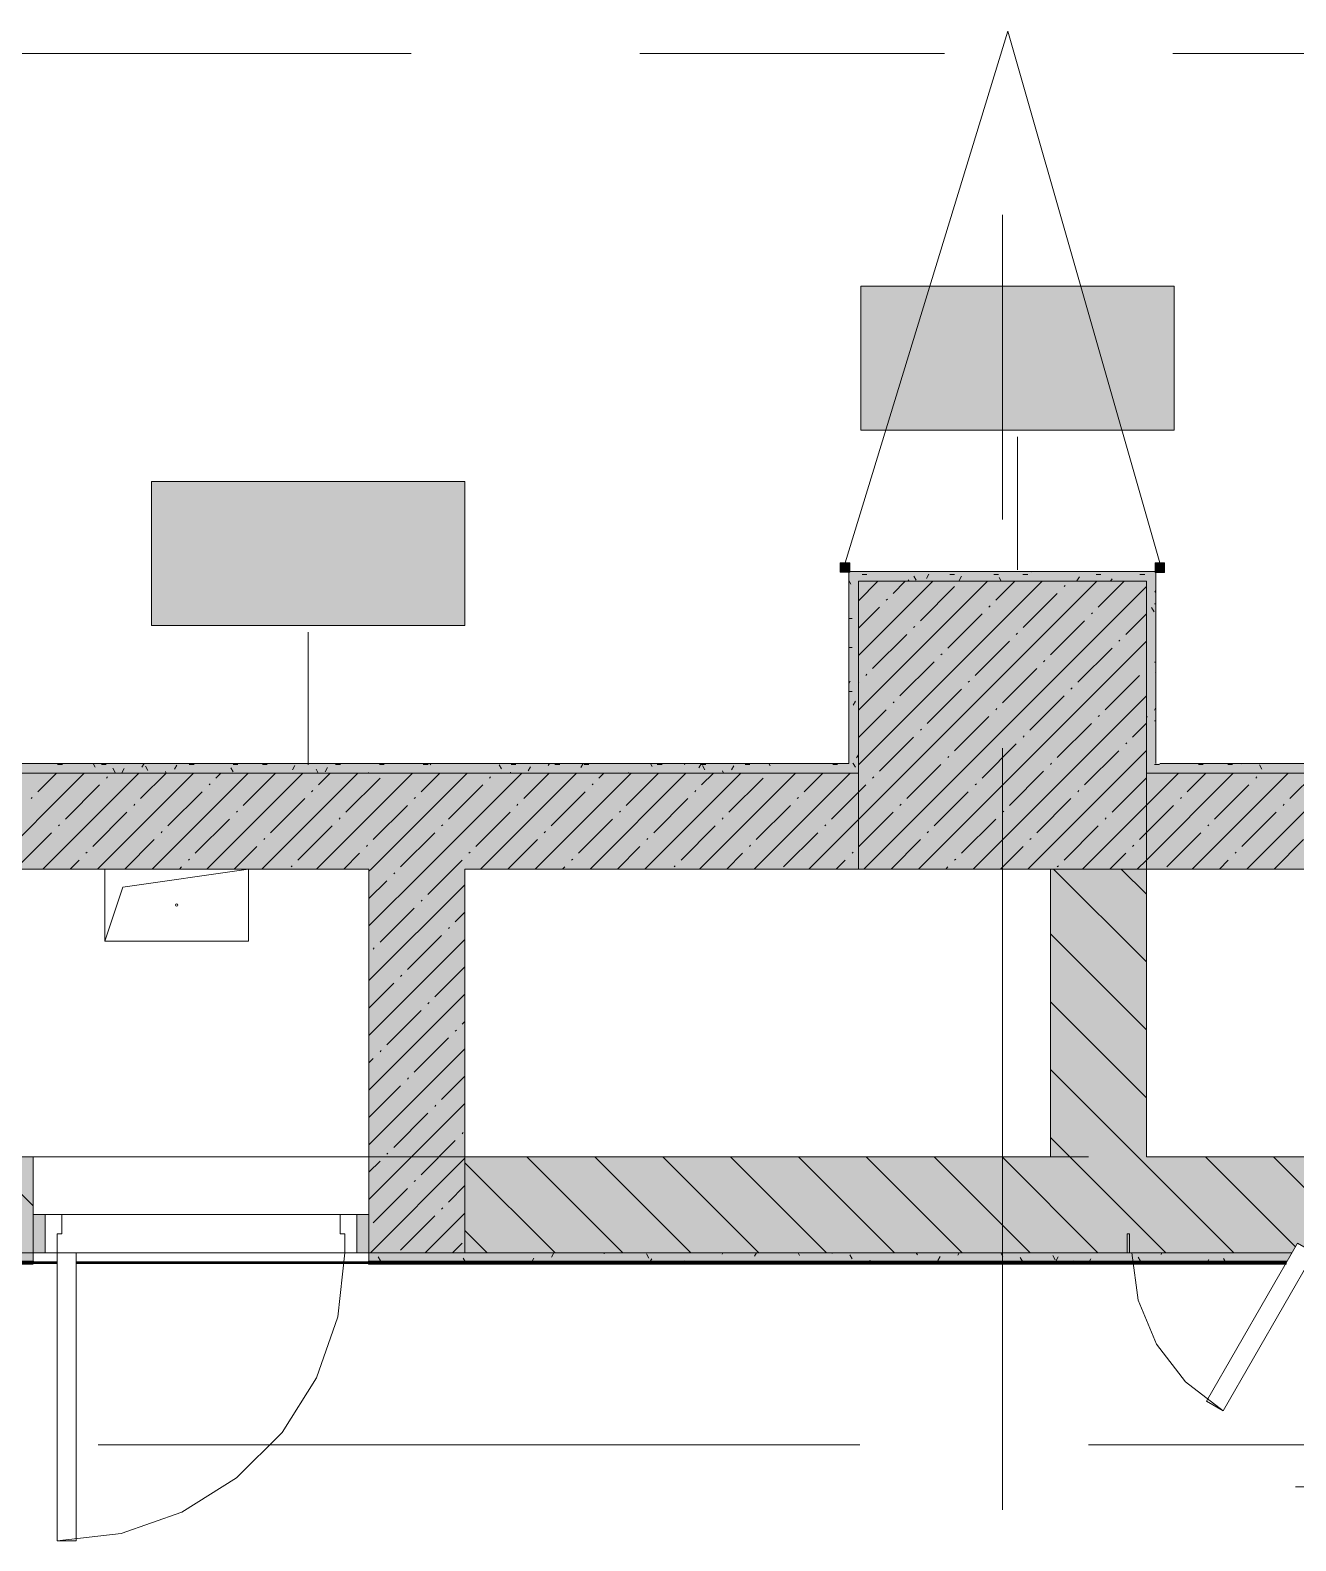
# Model space of a CAD drawing. Header units: millimetres. Extents: x -3817 to 677485, y -22715 to 103890.
# Drawn here: x 58677 to 61315, y 12211 to 15360 of the extents above; entities that cross this region are included whole.
import ezdxf

# ---------------------------------------------------------------- set-up
doc = ezdxf.new("R2010")
doc.units = ezdxf.units.MM
doc.layers.add('PDF _Геометрия', color=7, linetype='Continuous', true_color=0x1d1d1d)
doc.layers.add('PDF _Сплошная заливка', color=7, linetype='Continuous', true_color=0xffffff)

msp = doc.modelspace()

# ---------------------------------------------------------------- hatches: boundary and pattern name
at = {"layer": 'PDF _Сплошная заливка', "transparency": 33554559}
for points in [[(61023.3, 14211.3), (61023.3, 14231.3), (60403.3, 14231.3), (60403.3, 14211.3), (61003.3, 14211.3)], [(62268.2, 13811.3), (66383.3, 13811.3), (66383.3, 13831.3), (61003.3, 13831.3), (61003.3, 13811.3)], [(63503.3, 13611.3), (66403.3, 13611.3), (66403.3, 13811.3), (61003.3, 13811.3), (61003.3, 13611.3), (63423.3, 13611.3)], [(59383.3, 12811.3), (59583.3, 12811.3), (59583.3, 13611.3), (59383.3, 13611.3), (59383.3, 12891.4)], [(59583.3, 12811.3), (60963.3, 12811.3), (60963.3, 12851.3), (60968.3, 12851.3), (60968.3, 12811.3), (61307.1, 12811.3), (61318.6, 12831.3), (61353.3, 12811.3), (61358.3, 12811.3), (61358.3, 12851.3), (61363.3, 12851.3), (61363.3, 12811.3), (61403.3, 12811.3), (61403.3, 13011.4), (59583.3, 13011.4)]]:
    msp.add_hatch(color=256, dxfattribs=at).paths.add_polyline_path(points)
h = msp.add_hatch(color=256, dxfattribs=at)
h.paths.add_polyline_path([(56742.5, 13611.3), (60403.3, 13611.3), (60403.3, 13811.3), (57203.2, 13811.3), (57203.2, 13646.4), (56143.2, 13646.4), (56143.2, 13811.3), (55003.3, 13811.3), (55003.3, 13611.3), (56330.8, 13611.3)], flags=0)
h.paths.add_polyline_path([(53951.9, 13611.3), (54403.3, 13611.3), (54403.3, 13811.3), (53951.9, 13811.3)], flags=0)
h = msp.add_hatch(color=256, dxfattribs=at)
h.paths.add_polyline_path([(58473.3, 12811.3), (58683.3, 12811.3), (58683.3, 13011.4), (58473.3, 13011.4), (58473.3, 12891.4)], flags=0)
h.paths.add_polyline_path([(55103.3, 12811.3), (55103.3, 12851.3), (55108.3, 12851.3), (55108.3, 12811.3), (55447.1, 12811.3), (55458.6, 12831.3), (55493.3, 12811.3), (55498.3, 12811.3), (55498.3, 12851.3), (55503.3, 12851.3), (55503.3, 12811.3), (55743.3, 12811.3), (55743.3, 13011.4), (52153.3, 13011.4), (52153.3, 12811.3), (53362, 12811.3)], flags=0)
h.paths.add_polyline_path([(56853.3, 12811.3), (56853.3, 13011.4), (56643.3, 13011.4), (56643.3, 12811.3)], flags=0)
h.paths.add_polyline_path([(57553.3, 12811.3), (57773.3, 12811.3), (57773.3, 13011.4), (57553.3, 13011.4), (57553.3, 12891.4)], flags=0)
h = msp.add_hatch(color=256, dxfattribs=at)
h.paths.add_polyline_path([(56643.3, 12791.4), (56853.3, 12791.4), (56853.3, 12811.3), (56643.3, 12811.3)], flags=0)
h.paths.add_polyline_path([(53362, 12791.4), (55435.5, 12791.4), (55447.1, 12811.3), (51953.3, 12811.3), (51953.3, 12791.4)], flags=0)
h.paths.add_polyline_path([(55943.3, 12791.4), (55943.3, 12811.3), (55493.3, 12811.3), (55481.7, 12791.4), (55493.3, 12791.4)], flags=0)
h.paths.add_polyline_path([(57553.3, 12791.4), (57773.3, 12791.4), (57773.3, 12811.3), (57553.3, 12811.3)], flags=0)
h.paths.add_polyline_path([(61403.3, 12791.4), (61403.3, 12811.3), (61353.3, 12811.3), (61341.7, 12791.4), (61353.3, 12791.4)], flags=0)
h.paths.add_polyline_path([(58683.3, 12791.4), (58683.3, 12811.3), (58473.3, 12811.3), (58473.3, 12791.4)], flags=0)
h.paths.add_polyline_path([(61295.5, 12791.4), (61307.1, 12811.3), (59383.3, 12811.3), (59383.3, 12791.4), (61128.6, 12791.4)], flags=0)

# ---------------------------------------------------------------- linework, layer by layer
at = {"layer": 'PDF _Геометрия', "color": 9, "lineweight": 9, "true_color": 0xc0c0c0}
for points in [[(66383.3, 13811.3), (61003.3, 13811.3), (61003.3, 13831.3), (61003.3, 14211.3), (60403.3, 14211.3), (60403.3, 13831.3), (60403.3, 13811.3), (57813.3, 13811.3), (57793.3, 13811.3), (57793.3, 17785.1), (57793.3, 17731.3), (57593.3, 17731.3), (57593.3, 17785.1), (57593.3, 17731.3), (57793.3, 17731.3), (57793.3, 13811.3), (60403.3, 13811.3), (60403.3, 13611.3), (59583.3, 13611.3), (59583.3, 13011.4), (60803.3, 13011.4), (60803.3, 13611.3)], [(61023.3, 14211.3), (61023.3, 14231.3), (60403.3, 14231.3), (60383.3, 14231.3), (60383.3, 13832.3)], [(60375.3, 13831.3), (57821.3, 13831.3)], [(66803.3, 13611.3), (66803.3, 13011.4), (64703.3, 13011.4), (64703.3, 13611.3), (66403.3, 13611.3), (66403.3, 13811.3), (61003.3, 13811.3)], [(59383.3, 12891.4), (59383.3, 13011.4), (59383.3, 13611.3), (58582.5, 13611.3)], [(58582.5, 13011.4), (58683.3, 13011.4), (58683.3, 12811.3), (58473.3, 12811.3)], [(58683.3, 12891.4), (58683.3, 13011.4), (59383.3, 13011.4), (59383.3, 12811.3), (59583.3, 12811.3), (61307.1, 12811.3), (59383.3, 12811.3), (59383.3, 12791.4), (61295.5, 12791.4)]]:
    msp.add_lwpolyline(points, dxfattribs=at)
at = {"layer": 'PDF _Геометрия', "color": 7, "lineweight": 9}
for points in [[(60375.3, 14249.3), (60714.5, 15357.5), (61031.5, 14249.3)], [(60734.9, 14235.3), (60734.9, 14512.1)], [(61023.3, 13831.3), (61023.3, 13852.3), (61023.3, 14211.3)], [(59256.4, 13828.3), (59256.4, 14105.1)], [(60383.3, 13832.3), (60383.3, 13831.3), (60375.3, 13831.3)], [(66375.3, 13831.3), (61031.3, 13831.3)], [(58832.5, 13461.3), (58870, 13573.8), (59132.5, 13611.3)], [(60803.3, 13611.3), (61003.3, 13611.3)], [(59583.3, 12811.3), (59583.3, 13011.4)], [(61314.3, 12323.5), (61754.3, 12323.5)]]:
    msp.add_lwpolyline(points, dxfattribs=at)
at = {"layer": 'PDF _Геометрия', "color": 253, "lineweight": 9, "true_color": 0xaaaaaa}
for points in [[(57883.8, 15311.3), (59471.3, 15311.3)], [(59947.6, 15311.3), (60582.6, 15311.3)], [(61058.8, 15311.3), (62646.3, 15311.3)], [(60703.3, 14339.8), (60703.3, 14974.8)], [(60703.3, 12276), (60703.3, 13863.5)], [(58183.8, 13011.4), (59771.3, 13011.4)], [(60247.6, 13011.4), (60882.6, 13011.4)], [(58723.3, 12891.4), (59343.3, 12891.4), (58723.3, 12891.4)], [(59333.3, 12811.3), (59318.2, 12677.8), (59273.8, 12551), (59202.4, 12437.3), (59107.4, 12342.3), (58993.6, 12270.8), (58866.8, 12226.4), (58733.3, 12211.4)], [(58733.3, 12811.3), (59343.3, 12811.3), (59299.5, 12811.3)], [(60973.3, 12811.3), (60986.2, 12713), (61024.2, 12621.3), (61084.6, 12542.6), (61163.3, 12482.3)], [(58818.8, 12411.3), (60406.3, 12411.3)], [(60882.6, 12411.3), (61517.6, 12411.3)]]:
    msp.add_lwpolyline(points, dxfattribs=at)
at = {"layer": 'PDF _Геометрия', "color": 7, "lineweight": 9}
for points in [[(61061.5, 14826), (60408.3, 14826), (60408.3, 14526), (61061.5, 14526)], [(59583, 14419), (58929.8, 14419), (58929.8, 14119), (59583, 14119)], [(61003.3, 14211.3), (60403.3, 14211.3), (60403.3, 13611.3), (61003.3, 13611.3)], [(59132.5, 13611.3), (59132.5, 13461.3), (58832.5, 13461.3), (58832.5, 13611.3)], [(59132.5, 13611.3), (58832.5, 13611.3), (58832.5, 13461.3), (59132.5, 13461.3)]]:
    msp.add_lwpolyline(points, close=True, dxfattribs=at)
at = {"layer": 'PDF _Геометрия', "color": 7, "lineweight": 20}
for points in [[(60385.3, 14229.8), (60385.3, 14249.3), (60365.3, 14249.3), (60365.3, 14229.8)], [(61021.8, 14229.3), (61041.3, 14229.3), (61041.3, 14249.3), (61021.8, 14249.3)]]:
    msp.add_lwpolyline(points, close=True, dxfattribs=at)
at = {"layer": 'PDF _Геометрия', "color": 253, "lineweight": 9, "true_color": 0x9b9b9b}
for points in [[(60764.4, 14231.3), (60764.2, 14231)], [(60387.7, 14205.2), (60383.3, 14212.9)], [(60410.8, 14225.3), (60420.8, 14225.3)], [(60508.3, 14214.4), (60506.5, 14211.3)], [(60523.8, 14213.4), (60518.7, 14222.1)], [(60549.9, 14225.6), (60544.9, 14216.9)], [(60593.7, 14225.3), (60603.7, 14225.3)], [(60617.9, 14221.5), (60612.9, 14212.8)], [(60685.1, 14225.3), (60695.2, 14225.3)], [(60700.9, 14211.3), (60696.4, 14219.1)], [(60746.1, 14225.3), (60756.1, 14225.3)], [(60806.5, 14211.3), (60806.1, 14212)], [(60863.7, 14220.4), (60858.6, 14211.7)], [(60898.5, 14225.3), (60908.5, 14225.3)], [(60931.7, 14216.3), (60928.8, 14211.3)], [(60989.9, 14225.3), (61000, 14225.3)], [(61023.3, 14192), (61021.1, 14188.3)], [(61019.3, 14147.5), (61014.3, 14156.2)], [(61020.4, 14164.3), (61023.3, 14164.3)], [(60383.3, 14133.8), (60390.4, 14133.8)], [(60383.3, 14072.9), (60390.4, 14072.9)], [(61020.4, 14042.4), (61023.3, 14042.4)], [(61023.3, 14018.8), (61022.5, 14020.2)], [(60386.3, 14003.2), (60383.3, 13997.9)], [(60383.3, 13981.4), (60390.4, 13981.4)], [(60397.5, 13961.6), (60392.5, 13952.9)], [(61023.3, 13948.2), (61020, 13942.5)], [(61005.2, 13928.2), (61003.3, 13931.5)], [(61020.4, 13920.5), (61023.3, 13920.5)], [(60403.3, 13873.4), (60403.1, 13873.8)], [(58734.4, 13829), (58744.4, 13829)], [(58812.9, 13823.9), (58808.6, 13831.3)], [(58825.8, 13829), (58835.9, 13829)], [(58854.5, 13812.8), (58849.5, 13821.5)], [(58873.3, 13821), (58868.3, 13812.2)], [(58914.5, 13831.3), (58909.9, 13823.4)], [(58922.5, 13816.8), (58917.5, 13825.6)], [(58983, 13828), (58977.9, 13819.3)], [(59008.7, 13829), (59018.8, 13829)], [(59100.2, 13813.9), (59095.2, 13822.6)], [(59100.1, 13829), (59110.2, 13829)], [(59161.1, 13829), (59171.2, 13829)], [(59228.7, 13826.9), (59223.7, 13818.2)], [(59296.7, 13822.8), (59291.7, 13814.1)], [(59313.5, 13829), (59323.6, 13829)], [(59404.9, 13829), (59415, 13829)], [(59496.4, 13829), (59506.4, 13829)], [(59512.8, 13831.3), (59511, 13828.3)], [(59618.1, 13831.3), (59618.1, 13831.3)], [(59659.7, 13820.1), (59654.7, 13828.8)], [(59679.3, 13829), (59689.3, 13829)], [(59720.2, 13824.7), (59715.1, 13816)], [(59759.2, 13831.3), (59756.8, 13827.2)], [(59770.7, 13829), (59780.8, 13829)], [(59829.6, 13831.3), (59824.8, 13823.1)], [(59831.7, 13829), (59841.7, 13829)], [(59973.5, 13825.3), (59970, 13831.3)], [(59984.1, 13829), (59994.1, 13829)], [(60041.6, 13829.4), (60040.4, 13831.3)], [(60075.6, 13830.7), (60070.5, 13822)], [(60075.5, 13829), (60085.6, 13829)], [(60083.2, 13818.2), (60078.2, 13826.9)], [(60143.6, 13826.6), (60138.6, 13817.9)], [(60166.9, 13829), (60177, 13829)], [(60219.3, 13826.4), (60216.4, 13831.3)], [(60349.8, 13829), (60359.9, 13829)], [(60397, 13823.4), (60392.4, 13831.3), (60391.9, 13832.1)], [(60403.3, 13849.7), (60399.5, 13843.2)], [(61020.4, 13829), (61030.4, 13829)], [(61111.8, 13829), (61121.9, 13829)], [(61172.8, 13829), (61182.8, 13829)], [(61202.2, 13830.8), (61201.9, 13831.3)], [(61243.8, 13819.6), (61238.8, 13828.3)], [(58960.9, 13811.3), (58959.2, 13814.4)], [(59277.7, 13811.3), (59272.9, 13819.6)], [(59383.3, 13811.3), (59382.6, 13812.5)], [(59678.5, 13813.6), (59677.2, 13811.3)], [(59924.3, 13812.5), (59923.6, 13811.3)], [(60122.4, 13811.3), (60119.8, 13815.8)], [(59383.3, 12792.7), (59384.5, 12792.7)], [(59407.2, 12794.5), (59402.2, 12803.2)], [(59557.3, 12792.7), (59567.4, 12792.7)], [(59584.9, 12791.5), (59579.9, 12800.2)], [(59648.8, 12792.7), (59658.8, 12792.7)], [(59690.6, 12791.4), (59689.6, 12793.1)], [(59709.7, 12792.7), (59719.8, 12792.7)], [(59726.9, 12800.2), (59721.9, 12791.5)], [(59768.6, 12811.3), (59763.6, 12802.6)], [(59862.1, 12792.7), (59872.2, 12792.7)], [(59874.2, 12811.3), (59873.2, 12809.7)], [(59953.6, 12792.7), (59963.6, 12792.7)], [(59966.7, 12800.7), (59961.7, 12809.4)], [(59972.7, 12799.1), (59968.2, 12791.4)], [(60040.7, 12795), (60038.6, 12791.4)], [(60045, 12792.7), (60055.1, 12792.7)], [(60120.6, 12811.3), (60119, 12808.6)], [(60190.9, 12811.3), (60187, 12804.5)], [(60227.9, 12792.7), (60238, 12792.7)], [(60280.5, 12805.9), (60277.4, 12811.3)], [(60286.4, 12793.9), (60285, 12791.4)], [(60319.3, 12792.7), (60329.4, 12792.7)], [(60348.5, 12810), (60347.8, 12811.3)], [(60380.3, 12792.7), (60390.4, 12792.7)], [(60390.2, 12798.8), (60385.1, 12807.5)], [(60429.7, 12791.4), (60426.8, 12796.4)], [(60526.2, 12807), (60523.7, 12811.3)], [(60532.7, 12792.7), (60542.8, 12792.7)], [(60573.8, 12804), (60568.8, 12795.2)], [(60613.3, 12811.3), (60610.4, 12806.4)], [(60624.1, 12792.7), (60634.2, 12792.7)], [(60703.9, 12804), (60699.7, 12811.3)], [(60715.6, 12792.7), (60725.6, 12792.7)], [(60745.6, 12792.9), (60740.6, 12801.6)], [(60777.9, 12791.7), (60777.7, 12791.4)], [(60813.6, 12796.9), (60808.6, 12805.6)], [(60819.6, 12802.9), (60814.5, 12794.1)], [(60852, 12791.4), (60850.2, 12794.5)], [(60887.6, 12798.8), (60883.3, 12791.4)], [(60898.5, 12792.7), (60908.5, 12792.7)], [(60991.3, 12793.9), (60986.3, 12802.7)], [(60989.9, 12792.7), (61000, 12792.7)], [(61035.6, 12811.3), (61033.9, 12808.3)], [(61050.9, 12792.7), (61060.9, 12792.7)], [(61133.3, 12797.7), (61129.7, 12791.4)], [(61168.8, 12791.4), (61164, 12799.7)], [(61201.4, 12793.6), (61200.1, 12791.4)], [(61203.3, 12792.7), (61213.3, 12792.7)], [(61274.4, 12791.4), (61273.7, 12792.6)]]:
    msp.add_lwpolyline(points, dxfattribs=at)
at = {"layer": 'PDF _Геометрия', "lineweight": 9}
for points in [[(60300.1, 13611.3), (60403.3, 13714.5), (60900.1, 14211.3)], [(60403.3, 14170.7), (60443.9, 14211.3)], [(60403.3, 14056.6), (60558, 14211.3)], [(60403.3, 13942.6), (60672, 14211.3)], [(60403.3, 13828.5), (60786.1, 14211.3)], [(60414.2, 13611.3), (61003.3, 14200.4)], [(60475.5, 14185.9), (60501, 14211.3)], [(60532.5, 14128.9), (60603.8, 14200.2)], [(60689.4, 14171.6), (60729.1, 14211.3)], [(60831.9, 14200.2), (60834.3, 14202.5)], [(60903.2, 14157.4), (60957.2, 14211.3)], [(60461.3, 14171.6), (60463.6, 14174)], [(60746.4, 14114.6), (60817.7, 14185.9)], [(60403.3, 14113.6), (60447, 14157.4)], [(60589.6, 14071.9), (60660.9, 14143.1)], [(60675.1, 14157.4), (60677.5, 14159.8)], [(60889, 14143.1), (60891.3, 14145.5)], [(60960.2, 14100.4), (61003.3, 14143.4)], [(60518.3, 14114.6), (60520.7, 14117)], [(60803.4, 14057.6), (60874.7, 14128.9)], [(60432.8, 14029.1), (60504, 14100.4)], [(60528.2, 13611.3), (61003.3, 14086.4)], [(60646.6, 14014.8), (60717.9, 14086.1)], [(60732.1, 14100.4), (60734.5, 14102.7)], [(60946, 14086.1), (60948.3, 14088.5)], [(60489.8, 13972.1), (60561.1, 14043.3)], [(60575.3, 14057.6), (60577.7, 14060)], [(60789.2, 14043.3), (60791.5, 14045.7)], [(60860.4, 14000.6), (60931.7, 14071.9)], [(60418.5, 14014.8), (60420.9, 14017.2)], [(60703.6, 13957.8), (60774.9, 14029.1)], [(60917.5, 13943.5), (60988.7, 14014.8)], [(61003, 14029.1), (61003.3, 14029.3)], [(60403.3, 13999.6), (60404.2, 14000.6)], [(60546.8, 13915), (60618.1, 13986.3)], [(60632.3, 14000.6), (60634.7, 14002.9)], [(60846.2, 13986.3), (60848.6, 13988.7)], [(60475.5, 13957.8), (60477.9, 13960.2)], [(60642.3, 13611.3), (61003.3, 13972.3)], [(60760.6, 13900.8), (60831.9, 13972.1)], [(60403.3, 13885.5), (60461.3, 13943.5)], [(60603.8, 13858), (60675.1, 13929.3)], [(60689.4, 13943.5), (60691.7, 13945.9)], [(60903.2, 13929.3), (60905.6, 13931.7)], [(60447, 13815.2), (60518.3, 13886.5)], [(60532.5, 13900.8), (60534.9, 13903.1)], [(60746.4, 13886.5), (60748.8, 13888.9)], [(60817.7, 13843.8), (60889, 13915)], [(60974.5, 13886.5), (61003.3, 13915.3)], [(60660.9, 13801), (60732.1, 13872.3)], [(60756.3, 13611.3), (61003.3, 13858.3)], [(60874.7, 13786.7), (60946, 13858)], [(60960.2, 13872.3), (60962.6, 13874.6)], [(60504, 13758.2), (60575.3, 13829.5)], [(60589.6, 13843.8), (60591.9, 13846.1)], [(60803.4, 13829.5), (60805.8, 13831.9)], [(58589.4, 13611.3), (58789.4, 13811.3)], [(58693.5, 13772.5), (58732.4, 13811.3)], [(58703.5, 13611.3), (58903.5, 13811.3)], [(58817.5, 13611.3), (59017.5, 13811.3)], [(58836.1, 13801), (58838.4, 13803.4)], [(58907.3, 13758.2), (58960.5, 13811.3)], [(58931.6, 13611.3), (59131.6, 13811.3)], [(59045.6, 13611.3), (59245.6, 13811.3)], [(59064.2, 13801), (59074.5, 13811.3)], [(59121.2, 13744), (59188.6, 13811.3)], [(59159.7, 13611.3), (59359.7, 13811.3)], [(59273.7, 13611.3), (59473.7, 13811.3)], [(59278, 13786.7), (59302.6, 13811.3)], [(59335, 13729.7), (59406.3, 13801)], [(59383.3, 13606.9), (59387.8, 13611.3), (59587.8, 13811.3)], [(59383.3, 13492.8), (59501.8, 13611.3), (59701.8, 13811.3)], [(59491.8, 13772.5), (59530.7, 13811.3)], [(59615.8, 13611.3), (59815.8, 13811.3)], [(59634.4, 13801), (59636.8, 13803.4)], [(59705.7, 13758.2), (59758.8, 13811.3)], [(59729.9, 13611.3), (59929.9, 13811.3)], [(59843.9, 13611.3), (60043.9, 13811.3)], [(59862.5, 13801), (59872.9, 13811.3)], [(59919.5, 13744), (59986.9, 13811.3)], [(59958, 13611.3), (60158, 13811.3)], [(60072, 13611.3), (60272, 13811.3)], [(60076.4, 13786.7), (60101, 13811.3)], [(60133.4, 13729.7), (60204.7, 13801)], [(60186.1, 13611.3), (60386.1, 13811.3)], [(60290.2, 13772.5), (60329.1, 13811.3)], [(60432.8, 13801), (60435.1, 13803.4)], [(60717.9, 13744), (60789.2, 13815.2)], [(60870.4, 13611.3), (61003.3, 13744.2), (61070.4, 13811.3)], [(60931.7, 13729.7), (61003, 13801)], [(60984.4, 13611.3), (61003.3, 13630.2), (61184.4, 13811.3)], [(61088.5, 13772.5), (61127.4, 13811.3)], [(61098.5, 13611.3), (61298.5, 13811.3)], [(61212.5, 13611.3), (61412.5, 13811.3)], [(61231.1, 13801), (61233.5, 13803.4)], [(61302.4, 13758.2), (61355.5, 13811.3)], [(58679.2, 13758.2), (58681.6, 13760.6)], [(58750.5, 13715.4), (58821.8, 13786.7)], [(58964.4, 13701.2), (59035.7, 13772.5)], [(59049.9, 13786.7), (59052.3, 13789.1)], [(59178.2, 13686.9), (59249.5, 13758.2)], [(59263.8, 13772.5), (59266.1, 13774.8)], [(59477.6, 13758.2), (59480, 13760.6)], [(59548.9, 13715.4), (59620.2, 13786.7)], [(59762.7, 13701.2), (59834, 13772.5)], [(59848.3, 13786.7), (59850.6, 13789.1)], [(59976.6, 13686.9), (60047.8, 13758.2)], [(60062.1, 13772.5), (60064.5, 13774.8)], [(60275.9, 13758.2), (60278.3, 13760.6)], [(60347.2, 13715.4), (60403.3, 13771.5), (60418.5, 13786.7)], [(60561.1, 13701.2), (60632.3, 13772.5)], [(60646.6, 13786.7), (60649, 13789.1)], [(60774.9, 13686.9), (60846.2, 13758.2)], [(60860.4, 13772.5), (60862.8, 13774.8)], [(61074.3, 13758.2), (61076.7, 13760.6)], [(61145.6, 13715.4), (61216.8, 13786.7)], [(58807.6, 13658.4), (58878.8, 13729.7)], [(58893.1, 13744), (58895.5, 13746.3)], [(59106.9, 13729.7), (59109.3, 13732.1)], [(59392.1, 13672.7), (59463.3, 13744)], [(59605.9, 13658.4), (59677.2, 13729.7)], [(59691.4, 13744), (59693.8, 13746.3)], [(59905.3, 13729.7), (59907.6, 13732.1)], [(60190.4, 13672.7), (60261.7, 13744)], [(60404.2, 13658.4), (60475.5, 13729.7)], [(60489.8, 13744), (60492.2, 13746.3)], [(60703.6, 13729.7), (60706, 13732.1)], [(60988.7, 13672.7), (61003.3, 13687.2), (61060, 13744)], [(61202.6, 13658.4), (61273.9, 13729.7)], [(61288.1, 13744), (61290.5, 13746.3)], [(58736.3, 13701.2), (58738.6, 13703.6)], [(59021.4, 13644.2), (59092.7, 13715.4)], [(59235.2, 13629.9), (59306.5, 13701.2)], [(59320.8, 13715.4), (59323.1, 13717.8)], [(59534.6, 13701.2), (59537, 13703.6)], [(59819.7, 13644.2), (59891, 13715.4)], [(60033.6, 13629.9), (60104.9, 13701.2)], [(60119.1, 13715.4), (60121.5, 13717.8)], [(60333, 13701.2), (60335.3, 13703.6)], [(60618.1, 13644.2), (60689.4, 13715.4)], [(60831.9, 13629.9), (60903.2, 13701.2)], [(60917.5, 13715.4), (60919.8, 13717.8)], [(61131.3, 13701.2), (61133.7, 13703.6)], [(58650.7, 13615.7), (58722, 13686.9)], [(58874.5, 13611.3), (58935.9, 13672.7)], [(58950.1, 13686.9), (58952.5, 13689.3)], [(59164, 13672.7), (59166.3, 13675)], [(59449.1, 13615.7), (59520.4, 13686.9)], [(59672.9, 13611.3), (59734.2, 13672.7)], [(59748.5, 13686.9), (59750.8, 13689.3)], [(59962.3, 13672.7), (59964.7, 13675)], [(60247.4, 13615.7), (60318.7, 13686.9)], [(60471.2, 13611.3), (60532.5, 13672.7)], [(60546.8, 13686.9), (60549.2, 13689.3)], [(60760.6, 13672.7), (60763, 13675)], [(61045.8, 13615.7), (61117.1, 13686.9)], [(61269.6, 13611.3), (61330.9, 13672.7)], [(58793.3, 13644.2), (58795.7, 13646.5)], [(59007.1, 13629.9), (59009.5, 13632.3)], [(59102.6, 13611.3), (59149.7, 13658.4)], [(59330.7, 13611.3), (59363.5, 13644.2)], [(59377.8, 13658.4), (59380.2, 13660.8)], [(59591.6, 13644.2), (59594, 13646.5)], [(59805.5, 13629.9), (59807.9, 13632.3)], [(59901, 13611.3), (59948, 13658.4)], [(60129.1, 13611.3), (60161.9, 13644.2)], [(60176.1, 13658.4), (60178.5, 13660.8)], [(60390, 13644.2), (60392.4, 13646.5)], [(60603.8, 13629.9), (60606.2, 13632.3)], [(60699.3, 13611.3), (60746.4, 13658.4)], [(60927.4, 13611.3), (60960.2, 13644.2)], [(60974.5, 13658.4), (60976.9, 13660.8)], [(61188.3, 13644.2), (61190.7, 13646.5)], [(58760.5, 13611.3), (58779, 13629.9)], [(58988.6, 13611.3), (58992.9, 13615.7)], [(59221, 13615.7), (59223.4, 13618)], [(59434.8, 13601.4), (59437.2, 13603.8)], [(59506.1, 13558.6), (59558.8, 13611.3), (59577.4, 13629.9)], [(59786.9, 13611.3), (59791.2, 13615.7)], [(60019.3, 13615.7), (60021.7, 13618)], [(60357.2, 13611.3), (60375.7, 13629.9)], [(60585.3, 13611.3), (60589.6, 13615.7)], [(61003.3, 13417.7), (60809.6, 13611.3)], [(60817.7, 13615.7), (60820, 13618)], [(61003.3, 13559.1), (60951, 13611.3)], [(61155.5, 13611.3), (61174.1, 13629.9)], [(59383.3, 13549.8), (59420.6, 13587.1)], [(59383.3, 13378.8), (59583.3, 13578.8)], [(59491.8, 13544.4), (59494.2, 13546.7)], [(59406.3, 13458.8), (59477.6, 13530.1)], [(59563.1, 13501.6), (59583.3, 13521.7)], [(59548.9, 13487.3), (59551.2, 13489.7)], [(61003.3, 13276.2), (60803.3, 13476.2)], [(59383.3, 13264.7), (59583.3, 13464.7)], [(59392.1, 13444.6), (59394.4, 13447)], [(59463.3, 13401.8), (59534.6, 13473.1)], [(59449.1, 13387.6), (59451.5, 13389.9)], [(59520.4, 13344.8), (59583.3, 13407.7)], [(59383.3, 13321.7), (59434.8, 13373.3)], [(59383.3, 13150.7), (59583.3, 13350.7)], [(59506.1, 13330.5), (59508.5, 13332.9)], [(61003.3, 13134.8), (60803.3, 13334.8)], [(59420.6, 13245), (59491.8, 13316.3)], [(59577.4, 13287.8), (59583.3, 13293.6)], [(59477.6, 13188), (59548.9, 13259.3)], [(59563.1, 13273.5), (59565.5, 13275.9)], [(59383.3, 13036.6), (59583.3, 13236.6)], [(59406.3, 13230.7), (59408.7, 13233.1)], [(59383.3, 13207.7), (59392.1, 13216.5)], [(61185.3, 12811.3), (60985.3, 13011.4), (60803.3, 13193.4)], [(59463.3, 13173.7), (59465.7, 13176.1)], [(59534.6, 13130.9), (59583.3, 13179.6)], [(59383.3, 13093.6), (59449.1, 13159.5)], [(59383.3, 12922.6), (59583.3, 13122.6)], [(59434.8, 13031.2), (59506.1, 13102.4)], [(59520.4, 13116.7), (59522.7, 13119.1)], [(59491.8, 12974.1), (59563.1, 13045.4)], [(59577.4, 13059.7), (59579.8, 13062)], [(61043.9, 12811.3), (60843.9, 13011.4), (60803.3, 13052)], [(58683.3, 12909.2), (58581.1, 13011.4)], [(59383.3, 12979.6), (59406.3, 13002.6)], [(59386.1, 12811.3), (59583.3, 13008.5)], [(59420.6, 13016.9), (59422.9, 13019.3)], [(59912.5, 12811.3), (59712.5, 13011.4)], [(60053.9, 12811.3), (59853.9, 13011.4)], [(60195.4, 12811.3), (59995.4, 13011.4)], [(60336.8, 12811.3), (60136.8, 13011.4)], [(60478.2, 12811.3), (60278.2, 13011.4)], [(60619.6, 12811.3), (60419.6, 13011.4)], [(60761, 12811.3), (60561, 13011.4)], [(60902.5, 12811.3), (60702.5, 13011.4)], [(61314.3, 12823.8), (61126.7, 13011.4)], [(61468.2, 12811.3), (61403.3, 12876.2), (61268.2, 13011.4)], [(59771.1, 12811.3), (59583.3, 12999.2)], [(59392.1, 12874.3), (59463.3, 12945.6)], [(59477.6, 12959.9), (59480, 12962.2)], [(59548.9, 12917.1), (59583.3, 12951.5)], [(59449.1, 12817.3), (59520.4, 12888.6)], [(59500.1, 12811.3), (59583.3, 12894.5)], [(59534.6, 12902.8), (59537, 12905.2)], [(59629.7, 12811.3), (59583.3, 12857.8)], [(59557.2, 12811.3), (59577.4, 12831.6)]]:
    msp.add_lwpolyline(points, dxfattribs=at)
at = {"layer": 'PDF _Геометрия', "color": 9, "lineweight": 9, "true_color": 0xc0c0c0}
for points in [[(61403.3, 13458.7), (61403.3, 13011.4), (61003.3, 13011.4), (61003.3, 13611.3), (61403.3, 13611.3)], [(58683.3, 12811.3), (58473.3, 12811.3), (58473.3, 12791.4), (58683.3, 12791.4)]]:
    msp.add_lwpolyline(points, close=True, dxfattribs=at)
at = {"layer": 'PDF _Геометрия', "color": 253, "lineweight": 13, "true_color": 0xaaaaaa}
for points in [[(58708.3, 12891.4), (58683.3, 12891.4), (58683.3, 12811.3), (58708.3, 12811.3)], [(58733.3, 12811.3), (58733.3, 12851.3), (58743.3, 12851.3), (58743.3, 12891.4), (58708.3, 12891.4), (58708.3, 12811.3)], [(59333.3, 12811.3), (59358.3, 12811.3), (59358.3, 12891.4), (59323.3, 12891.4), (59323.3, 12851.3), (59333.3, 12851.3)], [(59358.3, 12891.4), (59358.3, 12811.3), (59383.3, 12811.3), (59383.3, 12891.4)], [(60968.3, 12851.3), (60963.3, 12851.3), (60963.3, 12811.3), (60968.3, 12811.3)], [(61163.3, 12482.3), (61353.3, 12811.3), (61318.6, 12831.3), (61128.6, 12502.3)], [(58733.3, 12211.4), (58773.3, 12211.4), (58773.3, 12811.3), (58733.3, 12811.3)]]:
    msp.add_lwpolyline(points, close=True, dxfattribs=at)
at = {"layer": 'PDF _Геометрия', "color": 231, "lineweight": 70, "true_color": 0xff80c0}
msp.add_lwpolyline([(58683.3, 12790.4), (58473.3, 12790.4), (58473.3, 12791.4), (58683.3, 12791.4)], close=True, dxfattribs=at)
at = {"layer": 'PDF _Геометрия', "color": 231, "lineweight": 53, "true_color": 0xff80c0}
for points in [[(58683.3, 12791.4), (58733.3, 12791.4)], [(58733.3, 12790.4), (58683.3, 12790.4)], [(58773.3, 12791.4), (59383.3, 12791.4)], [(59383.3, 12790.4), (58773.3, 12790.4)]]:
    msp.add_lwpolyline(points, dxfattribs=at)
at = {"layer": 'PDF _Геометрия', "color": 231, "lineweight": 70, "true_color": 0xff80c0}
msp.add_lwpolyline([(61295, 12790.4), (59383.3, 12790.4), (59383.3, 12791.4), (61295.5, 12791.4)], dxfattribs=at)
at = {"layer": 'PDF _Геометрия', "color": 7, "lineweight": 9}
msp.add_circle((58982.5, 13536.3), 2.5, dxfattribs=at)
at = {"layer": 'PDF _Сплошная заливка', "lineweight": 9, "transparency": 33554559}
for points in [[(61061.5, 14826), (60408.3, 14826), (61061.5, 14526), (60408.3, 14526)], [(59583, 14419), (58929.8, 14419), (59583, 14119), (58929.8, 14119)]]:
    msp.add_solid(points, dxfattribs=at)
at = {"layer": 'PDF _Сплошная заливка', "color": 1, "lineweight": 35, "transparency": 33554559}
for points in [[(60365.3, 14229.8), (60385.3, 14229.8), (60365.3, 14249.3), (60385.3, 14249.3)], [(61021.8, 14229.3), (61041.3, 14229.3), (61021.8, 14249.3), (61041.3, 14249.3)]]:
    msp.add_solid(points, dxfattribs=at)
at = {"layer": 'PDF _Сплошная заливка', "lineweight": 35, "transparency": 33554559}
for points in [[(60403.3, 13831.3), (60403.3, 14231.3), (60383.3, 13831.3), (60383.3, 14231.3)], [(60403.3, 13611.3), (61003.3, 13611.3), (60403.3, 14211.3), (61003.3, 14211.3)], [(61023.3, 13831.3), (61023.3, 14211.3), (61003.3, 13831.3), (61003.3, 14211.3)], [(57813.3, 13811.3), (60403.3, 13811.3), (57813.3, 13831.3), (60403.3, 13831.3)], [(61003.3, 13011.4), (61003.3, 13611.3), (60803.3, 13011.4), (60803.3, 13611.3)], [(58683.3, 12811.3), (58708.3, 12811.3), (58683.3, 12891.4), (58708.3, 12891.4)], [(59358.3, 12811.3), (59383.3, 12811.3), (59358.3, 12891.4), (59383.3, 12891.4)], [(60963.3, 12811.3), (60968.3, 12811.3), (60963.3, 12851.3), (60968.3, 12851.3)]]:
    msp.add_solid(points, dxfattribs=at)
at = {"layer": 'PDF _Сплошная заливка', "color": 254, "lineweight": 35, "true_color": 0xffb9dc, "transparency": 33554559}
for points in [[(58683.3, 12790.4), (58683.3, 12791.4), (58473.3, 12790.4)], [(58733.3, 12790.4), (58733.3, 12791.4), (58683.3, 12790.4)], [(59383.3, 12790.4), (59383.3, 12791.4), (59299.5, 12790.4)], [(61295, 12790.4), (61295.5, 12791.4), (61128.6, 12790.4)]]:
    msp.add_solid(points, dxfattribs=at)

doc.saveas('drawing.dxf')
